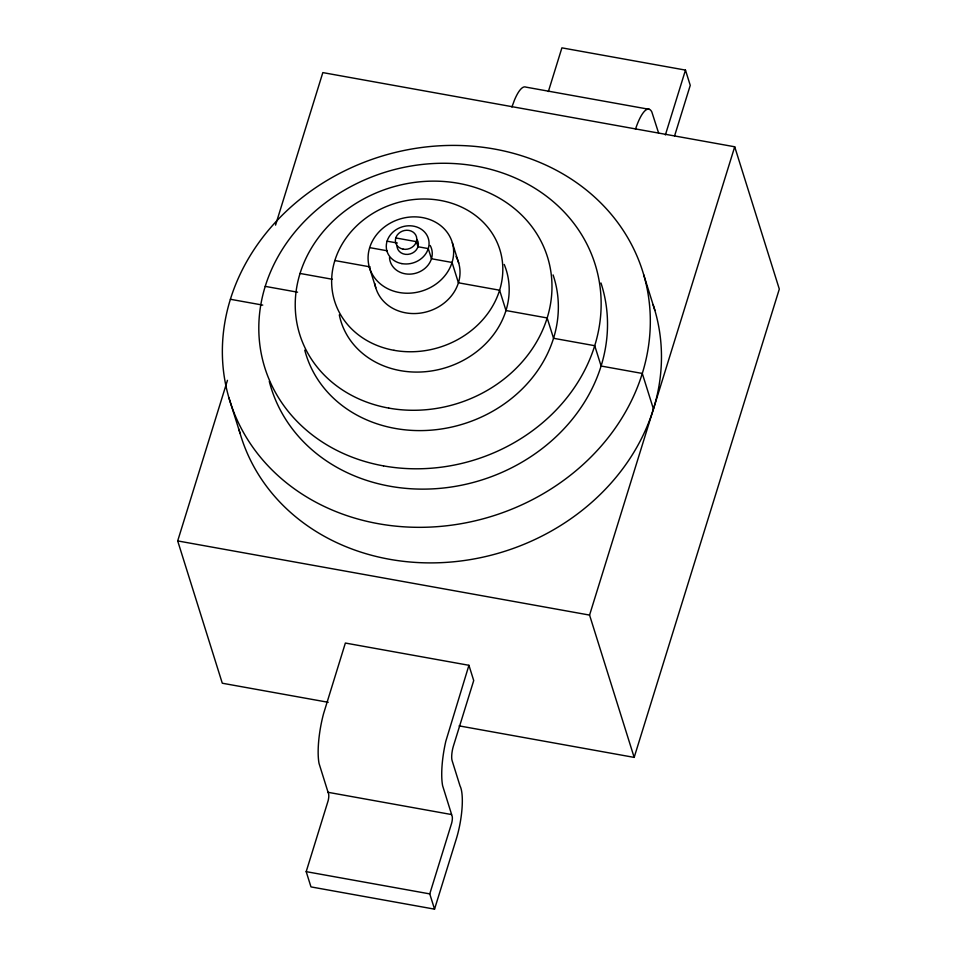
<?xml version="1.0" encoding="UTF-8"?>
<svg xmlns="http://www.w3.org/2000/svg" width="957" height="957" viewBox="0 0 957 957"><rect width="100%" height="100%" fill="white"/><g stroke="black" fill="none" stroke-linecap="round" stroke-linejoin="round"><path stroke-width="1.44" d="M328.203 702.294L222.287 683.226L177.691 540.92L227.455 380.336M275.556 225.11L322.832 72.6L734.713 146.78L779.309 289.086L634.168 757.394L459.121 725.873M306.192 871.648L328.107 800.83A5.67 1.435 -79.8 0 0 328.598 793.999L319.052 763.483A43.34 10.994 -79.8 0 1 323.574 713.647L345.369 643.044L468.93 665.294L473.715 680.547L453.391 746.113A10.814 2.739 -79.8 0 0 452.087 760.552L460.042 785.972A38.196 9.69 -79.8 0 1 456.262 839.086L434.538 909.15L310.977 886.9L306.192 871.648L429.765 893.898L434.538 909.15M548.361 91.549L561.903 47.85L685.475 70.1L690.248 85.352L674.613 135.798M468.93 665.294L445.818 741.232A43.34 10.994 -79.8 0 0 442.624 785.733L452.159 816.249A5.67 1.435 -79.8 0 1 451.68 823.08L429.765 893.898M665.378 134.937L685.475 70.1M634.168 757.394L589.572 615.088L734.713 146.78M511.911 107.04L514.423 100.186A43.34 10.994 -79.8 0 1 525.872 87.111L649.444 109.361M635.484 129.291L636.333 126.731A43.34 10.994 -79.8 0 1 651.837 111.957L658.691 133.298M395.779 237.946L416.379 241.654L417.97 246.739L428.269 248.593L431.451 258.749L452.051 262.457L458.415 282.793L499.602 290.21L505.978 310.535L547.165 317.951L553.541 338.288L594.728 345.704L601.104 366.029L642.291 373.445L653.44 409.034M387.083 241.176L397.37 243.03M369.665 247.624L387.322 250.806M334.854 260.543L370.156 266.895M300.031 273.451L332.402 279.288M265.221 286.37L297.579 292.196M230.398 299.278L262.756 305.104M177.691 540.92L589.572 615.088M327.916 792.288L451.489 814.539M643.726 274.815A216.33 188.278 -17.4 0 1 378.29 523.694A216.33 188.278 -17.4 0 1 287.016 210.588A216.33 188.278 -17.4 0 1 643.726 274.815L654.875 310.403M452.338 242.731A43.268 37.658 -17.4 0 1 399.248 292.507A43.268 37.658 -17.4 0 1 380.994 229.895A43.268 37.658 -17.4 0 1 452.338 242.731L458.702 263.067M369.378 267.35L375.754 287.686M228.962 397.909L240.111 433.485M653.117 304.733A216.33 188.278 -17.4 0 1 501.001 552.464A216.33 188.278 -17.4 0 1 238.927 429.203M600.96 282.973A173.061 150.632 -17.4 0 1 478.5 480.976A173.061 150.632 -17.4 0 1 269.288 381.412M553.074 274.91A129.793 112.974 -17.4 0 1 462.398 424.25A129.793 112.974 -17.4 0 1 304.769 350.13M504.231 264.455A86.537 75.316 -17.4 0 1 445.46 367.775A86.537 75.316 -17.4 0 1 339.304 314.877M456.022 256.548A43.268 37.658 -17.4 0 1 429.322 311.037A43.268 37.658 -17.4 0 1 374.833 283.559M430.172 245.482A21.628 18.829 -17.4 0 1 416.128 273.128A21.628 18.829 -17.4 0 1 389.487 257.553M417.013 239.573A10.814 9.414 -17.4 0 1 410.314 253.916A10.814 9.414 -17.4 0 1 396.976 245.518M383.53 465.892A173.061 150.632 -17.4 0 0 595.876 266.8A173.061 150.632 -17.4 0 0 310.511 215.409A173.061 150.632 -17.4 0 0 383.53 465.892M388.769 408.101A129.793 112.974 -17.4 0 0 548.026 258.773A129.793 112.974 -17.4 0 0 334.005 220.242A129.793 112.974 -17.4 0 0 388.769 408.101M394.009 350.31A86.537 75.316 -17.4 0 0 500.188 250.758A86.537 75.316 -17.4 0 0 357.499 225.062A86.537 75.316 -17.4 0 0 394.009 350.31M401.868 263.618A21.628 18.829 -17.4 0 0 428.413 238.724A21.628 18.829 -17.4 0 0 392.741 232.3A21.628 18.829 -17.4 0 0 401.868 263.618M403.172 249.167A10.814 9.414 -17.4 0 0 416.451 236.726A10.814 9.414 -17.4 0 0 398.614 233.508A10.814 9.414 -17.4 0 0 403.172 249.167"/></g></svg>
